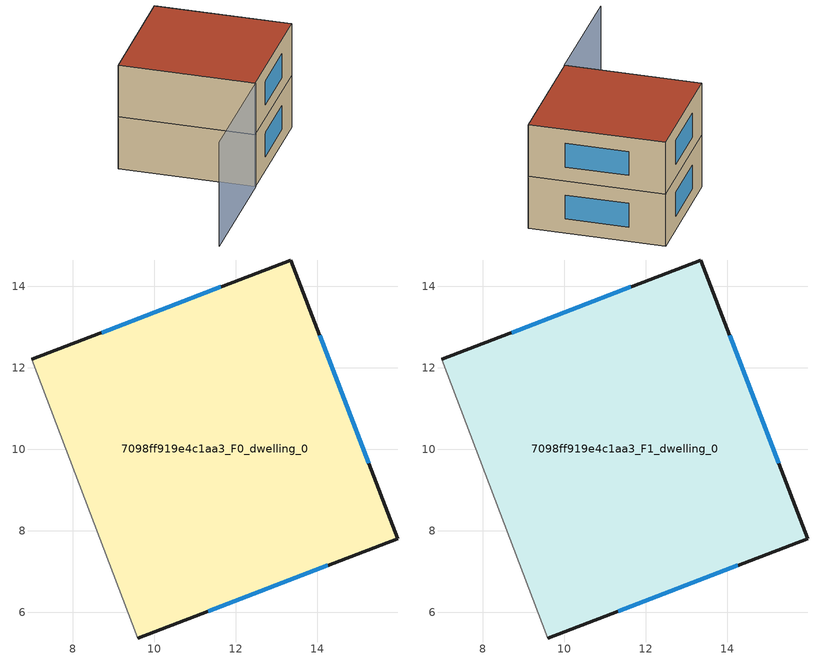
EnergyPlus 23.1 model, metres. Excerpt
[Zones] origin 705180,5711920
7098ff919e4c1aa3_F0_dwelling_0
 floor ground (EU_floor_Construction): 13.35,14.65 15.98,7.81 9.59,5.37 6.99,12.21 z0
 wall outside (EU_wall_Construction): 9.59,5.37 15.98,7.81 13.35,14.65 6.99,12.21 z0:3
 wall adiabatic (EU_wall_Construction): 6.99,12.21 9.59,5.37 z0:3
 window (EU_Window_Construction): 11.63,13.99 8.71,12.87 / 15.27,9.66 14.06,12.8 / 11.32,6.03 14.25,7.15 z0.81:2.19
7098ff919e4c1aa3_F1_dwelling_0
 floor to 7098ff919e4c1aa3_F0_dwelling_0 (EU_floor_Construction): 13.35,14.65 15.98,7.81 9.59,5.37 6.99,12.21 z3
 wall outside (EU_wall_Construction): 9.59,5.37 15.98,7.81 13.35,14.65 6.99,12.21 z3:6
 wall adiabatic (EU_wall_Construction): 6.99,12.21 9.59,5.37 z3:6
 window (EU_Window_Construction): 11.63,13.99 8.71,12.87 / 15.27,9.66 14.06,12.8 / 11.32,6.03 14.25,7.15 z3.81:5.19
 roof outside (EU_roof_Construction): 15.98,7.81 13.35,14.65 6.99,12.21 9.59,5.37 z6
shading: 6.99,12.21 9.6,5.35 / 9.6,5.35 3.21,2.91 z0:6
[Building]
EU S2 Campaign: North Axis=0; Terrain=City; Solar Distribution=FullExterior
[Site:Location]
London: Latitude=51.5; Longitude=-0.5; Time Zone=0; Elevation=25
[SizingPeriod:WeatherFileDays]
AnnualSizingPeriod: Begin Month=1; Begin Day of Month=1; End Month=12; End Day of Month=31; Day of Week for Start Day=Monday; Use Weather File Daylight Saving Period=No; Use Weather File Rain and Snow Indicators=No
[MATERIAL]
EU_InternalMass_Material: Roughness=MediumRough; Thickness=0.1; Conductivity=1; Density=1800; Specific Heat=900; Thermal Absorptance=0.9; Solar Absorptance=0.7; Visible Absorptance=0.7
[MATERIAL:NOMASS] Roughness=MediumRough; Thermal Absorptance=0.9; Solar Absorptance=0.7; Visible Absorptance=0.7
Name | Thermal Resistance
EU_wall_NoMass | 0.727863
EU_roof_NoMass | 0.773354
EU_floor_NoMass | 1.79329
[WINDOWMATERIAL:SIMPLEGLAZINGSYSTEM]
EU_Window_SimpleGlazing: UFactor=2.58614; Solar Heat Gain Coefficient=0.76; Visible Transmittance=0.76
[CONSTRUCTION]
EU_wall_Construction: EU_wall_NoMass
EU_roof_Construction: EU_roof_NoMass
EU_floor_Construction: EU_floor_NoMass
EU_Window_Construction: EU_Window_SimpleGlazing
EU_InternalMass_Construction: EU_InternalMass_Material
[ZONE] Type=1; Multiplier=1; Ceiling Height=autocalculate; Volume=150.078; Floor Area=autocalculate; Part of Total Floor Area=Yes
7098ff919e4c1aa3_F0_dwelling_0; 7098ff919e4c1aa3_F1_dwelling_0
[INTERNALMASS] Construction=EU_InternalMass_Construction; Surface Area=50.0261
Name | Zone or ZoneList
7098ff919e4c1aa3_F0_dwelling_0_EU_InternalMass | 7098ff919e4c1aa3_F0_dwelling_0
7098ff919e4c1aa3_F1_dwelling_0_EU_InternalMass | 7098ff919e4c1aa3_F1_dwelling_0
[OTHEREQUIPMENT] Fuel Type=Electricity; Design Level Calculation Method=Watts/Area; Power per Zone Floor Area=1; Fraction Latent=0; Fraction Radiant=0; Fraction Lost=0; Carbon Dioxide Generation Rate=0; EndUse Subcategory=EU_Step8_InternalGains
Name | Zone or ZoneList or Space or SpaceList | Schedule
EU_Step8_InternalGain_7098ff919e4c1aa3_F0_dwelling_0_f000 | 7098ff919e4c1aa3_F0_dwelling_0 | EU_Step8_GainSchedule_7098ff919e4c1aa3_F0_dwelling_0_f000
EU_Step8_InternalGain_7098ff919e4c1aa3_F1_dwelling_0_f000 | 7098ff919e4c1aa3_F1_dwelling_0 | EU_Step8_GainSchedule_7098ff919e4c1aa3_F1_dwelling_0_f000
[ZONEVENTILATION:DESIGNFLOWRATE] Schedule=EU_AlwaysOn; Design Flow Rate Calculation Method=AirChanges/Hour; Air Changes per Hour=0.484901; Ventilation Type=Natural; Fan Pressure Rise=0; Fan Total Efficiency=1; Constant Term Coefficient=1; Temperature Term Coefficient=0; Velocity Term Coefficient=0; Velocity Squared Term Coefficient=0; Minimum Indoor Temperature=-100; Maximum Indoor Temperature=100; Delta Temperature=-100; Minimum Outdoor Temperature=-100; Maximum Outdoor Temperature=100; Maximum Wind Speed=40
Name | Zone or ZoneList or Space or SpaceList
EU_ConstantAir_7098ff919e4c1aa3_F0_dwelling_0 | 7098ff919e4c1aa3_F0_dwelling_0
EU_ConstantAir_7098ff919e4c1aa3_F1_dwelling_0 | 7098ff919e4c1aa3_F1_dwelling_0
[HVACTEMPLATE:THERMOSTAT] Constant Heating Setpoint=20; Constant Cooling Setpoint=50
EU_HeatOnly_7098ff919e4c1aa3_F0_dwelling_0; EU_HeatOnly_7098ff919e4c1aa3_F1_dwelling_0
[HVACTEMPLATE:ZONE:IDEALLOADSAIRSYSTEM] System Availability Schedule=EU_AlwaysOn; Maximum Heating Supply Air Temperature=50; Minimum Cooling Supply Air Temperature=13; Maximum Heating Supply Air Humidity Ratio=0.0156; Minimum Cooling Supply Air Humidity Ratio=0.0077; Heating Limit=NoLimit; Cooling Limit=NoLimit; Heating Availability Schedule=EU_AlwaysOn; Cooling Availability Schedule=EU_CoolingOff; Dehumidification Control Type=ConstantSensibleHeatRatio; Cooling Sensible Heat Ratio=0.7; Dehumidification Setpoint=60; Humidification Control Type=None; Humidification Setpoint=30; Outdoor Air Method=None; Outdoor Air Flow Rate per Person=0.00944; Outdoor Air Flow Rate per Zone Floor Area=0; Outdoor Air Flow Rate per Zone=0; Demand Controlled Ventilation Type=None; Outdoor Air Economizer Type=NoEconomizer; Heat Recovery Type=None; Sensible Heat Recovery Effectiveness=0.7; Latent Heat Recovery Effectiveness=0.65
Name | Template Thermostat
7098ff919e4c1aa3_F0_dwelling_0 | EU_HeatOnly_7098ff919e4c1aa3_F0_dwelling_0
7098ff919e4c1aa3_F1_dwelling_0 | EU_HeatOnly_7098ff919e4c1aa3_F1_dwelling_0
[SIZING:ZONE] Zone Cooling Design Supply Air Temperature Input Method=SupplyAirTemperature; Zone Cooling Design Supply Air Temperature=13; Zone Heating Design Supply Air Temperature Input Method=SupplyAirTemperature; Zone Heating Design Supply Air Temperature=50; Zone Cooling Design Supply Air Humidity Ratio=0.008; Zone Heating Design Supply Air Humidity Ratio=0.008; Cooling Design Air Flow Method=DesignDay; Cooling Design Air Flow Rate=0; Cooling Minimum Air Flow per Zone Floor Area=0.000762; Cooling Minimum Air Flow=0; Cooling Minimum Air Flow Fraction=0.2; Heating Design Air Flow Method=DesignDay; Heating Design Air Flow Rate=0; Heating Maximum Air Flow per Zone Floor Area=0.002032; Heating Maximum Air Flow=0.141576; Heating Maximum Air Flow Fraction=0.3; Account for Dedicated Outdoor Air System=No; Dedicated Outdoor Air System Control Strategy=NeutralSupplyAir; Dedicated Outdoor Air Low Setpoint Temperature for Design=autosize; Dedicated Outdoor Air High Setpoint Temperature for Design=autosize; Zone Load Sizing Method=Sensible Load Only No Latent Load; Zone Latent Cooling Design Supply Air Humidity Ratio Input Method=HumidityRatioDifference; Zone Cooling Design Supply Air Humidity Ratio Difference=0.005; Zone Latent Heating Design Supply Air Humidity Ratio Input Method=HumidityRatioDifference; Zone Humidification Design Supply Air Humidity Ratio Difference=0.005
7098ff919e4c1aa3_F0_dwelling_0; 7098ff919e4c1aa3_F1_dwelling_0
[SCHEDULE:CONSTANT]
Name | Hourly Value
EU_AlwaysOn | 1
EU_CoolingOff | 0
[SCHEDULE:FILE] Column Number=1; Rows to Skip at Top=0; Number of Hours of Data=8760; Column Separator=Comma; Interpolate to Timestep=No; Minutes per Item=60; Adjust Schedule for Daylight Savings=Yes
Name | File
EU_Step8_GainSchedule_7098ff919e4c1aa3_F0_dwelling_0_f000 | ../../schedules/7098ff919e4c1aa3/7098ff919e4c1aa3_F0_dwelling_0_f000_gain.csv
EU_Step8_GainSchedule_7098ff919e4c1aa3_F1_dwelling_0_f000 | ../../schedules/7098ff919e4c1aa3/7098ff919e4c1aa3_F1_dwelling_0_f000_gain.csv
